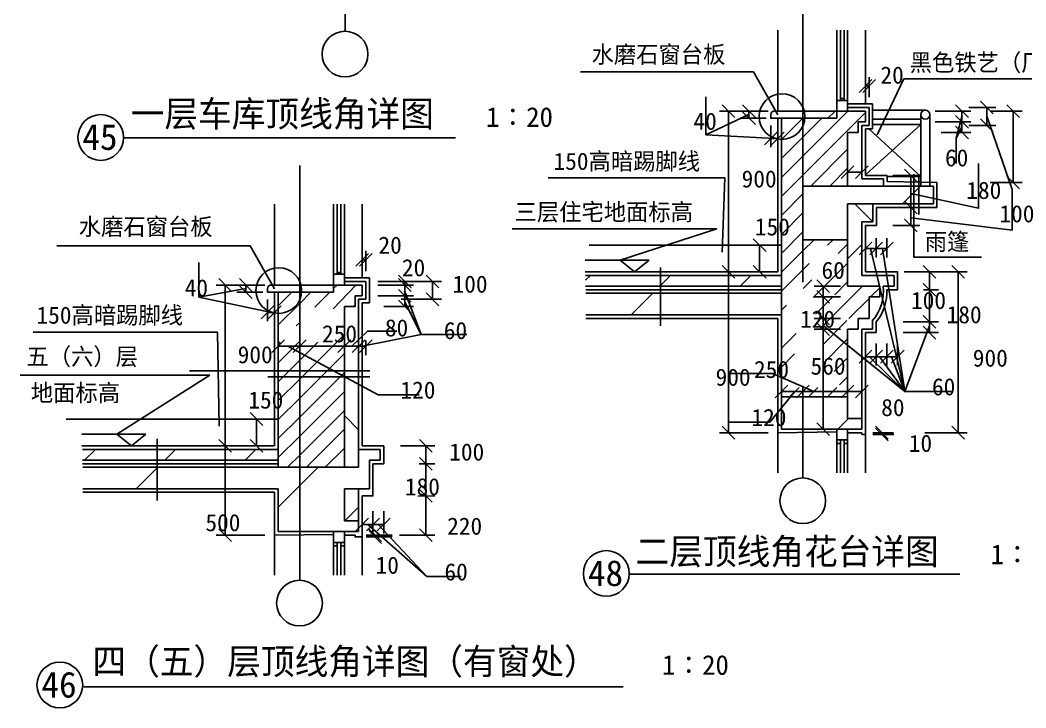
# Model space of a CAD drawing. Header units: metres. Extents: x 570 to 9778, y 8 to 11823.
# Drawn here: x 585 to 6212, y 8 to 3857 of the extents above; entities that cross this region are included whole.
import ezdxf

# ---------------------------------------------------------------- set-up
doc = ezdxf.new("R2010")
doc.units = ezdxf.units.M
for name, color, linetype in [('A-AXI', 3, 'Continuous'), ('BALCONY', 7, 'Continuous'), ('PUB_DIM', 3, 'Continuous'), ('PUB_TEXT', 7, 'Continuous'), ('S_DOTE', 7, 'Continuous'), ('WQ', 7, 'Continuous')]:
    doc.layers.add(name, color=color, linetype=linetype)
pattern_1 = [(45, (0, 0), (-449.01, 449.01), [])]
pattern_2 = [(45, (0, 0), (-224.506, 224.506), [])]

# ---------------------------------------------------------------- blocks, each defined once
blk = doc.blocks.new('_DIMX')
blk.add_lwpolyline([(-70, -70), (70, 70)])

msp = doc.modelspace()

# ---------------------------------------------------------------- hatches: boundary and pattern name
h = msp.add_hatch()
h.set_pattern_fill('AN33C', scale=100)
h.set_pattern_definition(pattern_2)
h.paths.add_polyline_path([(4964.95, 3348.38), (5154.89, 3348.38), (5154.89, 3308.38), (4964.95, 3308.38)])
h.paths.add_polyline_path([(4899.65, 3337.45, 0.03), (4898.9, 3348.38), (4964.95, 3348.38), (4964.95, 3308.38), (4894.18, 3308.38, 0.09)])
h.paths.add_polyline_path([(4784.89, 3328.38, -0.2), (4790.75, 3342.53, -0.2), (4804.9, 3348.38), (4804.89, 3348.38), (4898.9, 3348.38, -0.03), (4899.65, 3337.45, -0.09), (4894.18, 3308.38), (4784.89, 3308.38)])
h = msp.add_hatch()
h.set_pattern_fill('ANSI38', scale=300)
h.paths.add_polyline_path([(5294.89, 2728.38), (5355.89, 2728.38), (5355.89, 2828.39), (5214.89, 2828.39), (5214.89, 2368.38), (5394.89, 2368.38), (5394.89, 2308.38), (5334.89, 2308.38), (5334.89, 2188.38), (5274.89, 2188.38), (5274.89, 2128.38), (5214.89, 2128.38), (5214.89, 1628.38), (5294.89, 1628.38), (5294.89, 2128.38), (5354.89, 2128.38), (5354.89, 2175.63, 0.21), (5412.89, 2371.11), (5412.89, 2368.38), (5474.89, 2368.38), (5474.89, 2428.38), (5294.89, 2428.38)])
h.paths.add_polyline_path([(5294.89, 3268.38), (5334.89, 3268.38), (5334.89, 3368.38), (5214.89, 3368.38), (5214.89, 3348.38), (5314.89, 3348.38), (5314.89, 3288.38), (5274.89, 3288.38), (5274.89, 3228.38), (5214.89, 3228.38), (5214.89, 3006.23), (5294.89, 3006.23)])
h.paths.add_polyline_path([(5414.89, 2968.38), (5294.89, 2968.38), (5294.89, 3006.23), (5214.89, 3006.23), (5214.89, 2928.39), (5414.89, 2928.39)])
h = msp.add_hatch()
h.set_pattern_fill('ANSI31', scale=1000)
h.paths.add_polyline_path([(4964.95, 2928.39), (4964.96, 2628.39), (5214.89, 2628.39), (5214.89, 2828.39), (5694.9, 2828.39), (5694.9, 2928.39)])
h = msp.add_hatch()
h.set_pattern_fill('AN33C', scale=200)
h.set_pattern_definition(pattern_1)
h.paths.add_polyline_path([(4964.95, 2928.39), (4964.96, 2628.39), (5214.89, 2628.39), (5214.89, 2828.39), (5694.9, 2828.39), (5694.9, 2928.39)])
h = msp.add_hatch()
h.set_pattern_fill('AN33C', scale=100)
h.set_pattern_definition(pattern_2)
h.paths.add_polyline_path([(4485.05, 2428.38), (3749.21, 2428.38), (3749.21, 2368.38), (4485.05, 2368.38)])
h.paths.add_polyline_path([(4509.79, 2428.38), (4485.05, 2428.38), (4485.05, 2368.38), (4509.79, 2368.38)])
h.paths.add_polyline_path([(4843.31, 2428.38), (4509.79, 2428.38), (4509.79, 2368.38), (4843.31, 2368.38)])
h = msp.add_hatch()
h.set_pattern_fill('AN33C', scale=100)
h.set_pattern_definition(pattern_2)
h.paths.add_polyline_path([(2149.12, 2374.82), (2339.07, 2374.82), (2339.07, 2334.82), (2149.13, 2334.82)])
h.paths.add_polyline_path([(2083.82, 2363.89, 0.03), (2083.07, 2374.82), (2149.12, 2374.82), (2149.13, 2334.82), (2078.36, 2334.82, 0.09)])
h.paths.add_polyline_path([(1969.07, 2354.82, -0.2), (1974.93, 2368.96, -0.2), (1989.08, 2374.82), (1989.07, 2374.82), (2083.07, 2374.82, -0.03), (2083.82, 2363.89, -0.09), (2078.36, 2334.82), (1969.07, 2334.82)])
h = msp.add_hatch()
h.set_pattern_fill('AN33C', scale=200)
h.set_pattern_definition(pattern_1)
h.paths.add_polyline_path([(4844.89, 2328.38), (4167.64, 2328.38), (4167.64, 2208.38), (4844.89, 2208.38)])
h.paths.add_polyline_path([(4139.18, 2328.38), (3782.18, 2328.38), (3782.18, 2208.38), (4139.18, 2208.38)])
h.paths.add_polyline_path([(4167.64, 2328.38), (4139.18, 2328.38), (4139.18, 2208.38), (4167.64, 2208.38)])
h = msp.add_hatch()
h.set_pattern_fill('ANSI31', scale=1000)
h.paths.add_polyline_path([(4844.89, 2328.38), (4167.64, 2328.38), (4167.64, 2208.38), (4844.89, 2208.38)])
h.paths.add_polyline_path([(4139.18, 2328.38), (3782.18, 2328.38), (3782.18, 2208.38), (4139.18, 2208.38)])
h.paths.add_polyline_path([(4167.64, 2328.38), (4139.18, 2328.38), (4139.18, 2208.38), (4167.64, 2208.38)])
h = msp.add_hatch()
h.set_pattern_fill('ANSI38', scale=300)
h.paths.add_polyline_path([(2399.07, 1894.59), (2479.07, 1894.59), (2479.07, 2032.67), (2399.07, 2032.67), (2399.07, 1982.67)])
h.paths.add_polyline_path([(2479.07, 1861.25), (2399.07, 1861.25), (2399.07, 1354.82), (2479.07, 1354.82), (2479.07, 1454.82)])
h.paths.add_polyline_path([(2479.07, 1861.25), (2479.07, 1894.59), (2399.07, 1894.59), (2399.07, 1861.25)])
h.paths.add_polyline_path([(2399.07, 1054.82), (2479.07, 1054.82), (2479.07, 1234.82), (2399.07, 1234.82)])
h = msp.add_hatch()
h.set_pattern_fill('AN33C', scale=200)
h.set_pattern_definition(pattern_1)
h.paths.add_polyline_path([(4964.95, 1748.38), (4964.95, 1568.38), (5294.89, 1568.38), (5294.89, 1628.38), (5214.89, 1628.38), (5214.89, 1748.38)])
h.paths.add_polyline_path([(4964.95, 1748.38), (4844.89, 1748.38), (4844.89, 1568.38), (4964.95, 1568.38)])
h = msp.add_hatch()
h.set_pattern_fill('ANSI31', scale=1000)
h.paths.add_polyline_path([(4964.95, 1748.38), (4964.95, 1568.38), (5294.89, 1568.38), (5294.89, 1628.38), (5214.89, 1628.38), (5214.89, 1748.38)])
h.paths.add_polyline_path([(4964.95, 1748.38), (4844.89, 1748.38), (4844.89, 1568.38), (4964.95, 1568.38)])
h = msp.add_hatch()
h.set_pattern_fill('AN33C', scale=100)
h.set_pattern_definition(pattern_2)
h.paths.add_polyline_path([(1669.23, 1454.82), (933.38, 1454.82), (933.38, 1394.82), (1669.23, 1394.82)])
h.paths.add_polyline_path([(1693.96, 1454.82), (1669.23, 1454.82), (1669.23, 1394.82), (1693.96, 1394.82)])
h.paths.add_polyline_path([(2027.49, 1454.82), (1693.96, 1454.82), (1693.96, 1394.82), (2027.49, 1394.82)])
h = msp.add_hatch()
h.set_pattern_fill('ANSI31', scale=1000)
h.paths.add_polyline_path([(971.06, 1354.82), (971.06, 1234.82), (1323.35, 1234.82), (1323.35, 1354.82)])
h.paths.add_polyline_path([(1351.81, 1354.82), (1351.81, 1234.82), (2029.07, 1234.82), (2029.07, 994.82), (2149.13, 994.82), (2149.13, 1354.82)])
h.paths.add_polyline_path([(2149.13, 1354.82), (2149.13, 994.82), (2479.07, 994.82), (2479.07, 1054.82), (2399.07, 1054.82), (2399.07, 1214.82), (2399.07, 1234.82), (2539.07, 1234.82), (2539.07, 1394.82), (2599.07, 1394.82), (2599.07, 1454.82), (2479.07, 1454.82), (2479.07, 1354.82)])
h = msp.add_hatch()
h.set_pattern_fill('AN33C', scale=200)
h.set_pattern_definition(pattern_1)
h.paths.add_polyline_path([(1323.35, 1354.82), (971.06, 1354.82), (971.06, 1234.82), (1323.35, 1234.82)])
h.paths.add_polyline_path([(1323.35, 1234.82), (1351.81, 1234.82), (1351.81, 1354.82), (1323.35, 1354.82)])
h.paths.add_polyline_path([(1351.81, 1354.82), (1351.81, 1234.82), (2029.07, 1234.82), (2029.07, 994.82), (2149.13, 994.82), (2149.13, 1354.82)])
h.paths.add_polyline_path([(2149.13, 1354.82), (2149.13, 994.82), (2479.07, 994.82), (2479.07, 1054.82), (2399.07, 1054.82), (2399.07, 1214.82), (2399.07, 1234.82), (2539.07, 1234.82), (2539.07, 1394.82), (2599.07, 1394.82), (2599.07, 1454.82), (2479.07, 1454.82), (2479.07, 1354.82)])

# ---------------------------------------------------------------- linework, layer by layer
for p, q in [((5154.89, 3408.38), (5154.89, 3800.49)), ((5174.89, 3408.38), (5174.89, 3800.49)), ((5194.89, 3408.38), (5194.89, 3800.49)), ((5214.89, 3408.38), (5214.89, 3800.49)), ((5314.89, 3388.38), (5314.89, 3800.49)), ((4688.35, 3567.52), (3721, 3567.52)), ((4060.38, 3567.52), (4688.35, 3567.52)), ((4824.89, 3327.9), (4688.35, 3567.52)), ((4422.23, 3214.75), (4422.23, 3428.53)), ((5214.89, 3408.38), (5154.89, 3408.38)), ((5214.89, 3408.38), (5154.89, 3408.38)), ((5154.89, 3348.38), (5154.89, 3408.38)), ((5154.89, 3348.38), (5154.89, 3408.38)), ((5214.89, 3408.38), (5154.89, 3408.38)), ((5154.89, 3408.38), (5154.89, 3348.38)), ((5174.89, 3418.38), (5194.89, 3418.38)), ((5214.89, 3348.38), (5214.89, 3408.38)), ((5214.89, 3348.38), (5214.89, 3408.38)), ((5214.89, 3348.38), (5214.89, 3408.38)), ((5354.89, 3388.38), (5214.89, 3388.38)), ((5354.89, 3248.38), (5354.89, 3388.38)), ((4662.99, 3329.33), (4422.23, 3214.75)), ((4784.89, 3328.38), (4784.89, 3308.38)), ((5314.89, 3348.38), (4804.89, 3348.38)), ((4964.95, 3096.45), (5216.89, 3348.38)), ((4964.95, 2990.38), (5314.89, 3340.32)), ((5154.89, 3348.38), (5154.89, 3308.38)), ((5334.89, 3368.38), (5214.89, 3368.38)), ((5214.89, 3348.38), (5314.89, 3348.38)), ((5314.89, 3348.38), (5314.89, 3288.38)), ((5334.89, 3268.38), (5334.89, 3368.38)), ((5855.46, 3324.08), (5822.21, 3196.81)), ((4784.89, 3308.38), (4844.89, 3308.38)), ((4824.89, 2448.35), (4824.89, 3308.38)), ((4824.89, 2448.35), (4824.89, 3288.38)), ((4844.89, 2208.38), (4844.89, 3308.38)), ((5154.89, 3308.38), (4844.89, 3308.38)), ((4844.89, 3188.52), (4964.75, 3308.38)), ((4964.95, 3202.52), (5070.82, 3308.38)), ((5274.89, 3288.38), (5314.89, 3288.38)), ((5314.89, 3288.38), (5274.89, 3288.38)), ((5274.89, 3288.38), (5274.89, 3228.38)), ((5287.76, 3289.72), (5287.76, 3289.72)), ((5294.89, 2968.38), (5294.89, 3268.38)), ((5334.89, 3268.38), (5294.89, 3268.38)), ((5994.09, 3319.25), (6135.55, 2909.55)), ((4807.2, 3195.46), (4422.23, 3214.75)), ((5214.89, 2928.39), (5214.89, 3228.38)), ((5274.89, 3228.38), (5214.89, 3228.38)), ((5294.89, 3243.1), (5294.89, 3243.1)), ((5354.89, 3248.38), (5314.89, 3248.38)), ((5854.88, 3258.01), (5822.21, 3196.81)), ((4844.89, 3082.46), (4964.95, 3202.52)), ((5822.21, 3196.81), (5822.21, 3054.35)), ((4844.89, 2976.39), (4964.95, 3096.45)), ((5009.02, 2928.39), (5214.89, 3134.26)), ((5947.18, 2803.62), (5947.18, 3054.43)), ((4844.89, 2870.32), (4964.95, 2990.38)), ((5115.09, 2928.39), (5214.89, 3028.19)), ((5214.89, 3038.84), (5214.89, 2956.23)), ((5294.69, 3006.23), (5215.09, 3006.23)), ((5294.89, 3038.84), (5294.89, 2968.38)), ((5436.33, 2988.38), (5314.89, 2988.38)), ((5436.33, 2954.85), (5436.33, 2988.38)), ((5613.79, 2996.03), (5613.79, 2770.08)), ((4528.43, 2974.14), (3539.61, 2974.14)), ((4513.67, 2558.93), (4528.43, 2974.14)), ((4964.95, 2928.39), (4964.95, 2928.39)), ((4964.95, 2928.39), (4964.95, 2628.39)), ((4964.95, 2928.39), (5694.9, 2928.39)), ((5414.89, 2968.38), (5294.89, 2968.38)), ((5414.89, 2928.39), (5414.89, 2968.38)), ((5436.33, 2954.85), (5714.9, 2948.39)), ((5694.9, 2928.39), (5694.9, 2828.39)), ((5714.9, 2948.39), (5714.9, 2808.39)), ((4844.89, 2764.26), (4964.95, 2884.32)), ((5569.09, 2887.41), (5947.18, 2804.49)), ((6135.55, 2682.45), (6135.55, 2909.55)), ((2339.07, 2434.82), (2339.07, 2826.92)), ((2359.07, 2434.82), (2359.07, 2826.92)), ((2379.07, 2434.82), (2379.07, 2826.92)), ((2399.07, 2434.82), (2399.07, 2826.92)), ((2499.07, 2414.82), (2499.07, 2826.92)), ((5694.9, 2828.39), (5214.89, 2828.39)), ((5214.89, 2368.38), (5214.89, 2828.39)), ((5269.19, 2829.72), (5269.19, 2829.72)), ((5355.89, 2828.38), (5355.89, 2728.38)), ((4844.89, 2658.19), (4964.95, 2778.25)), ((5276.33, 2803.1), (5276.33, 2803.1)), ((5714.9, 2808.39), (5375.89, 2808.39)), ((5436.33, 2808.38), (5395.89, 2808.38)), ((5355.89, 2728.38), (5294.89, 2728.38)), ((5294.89, 2427.9), (5294.89, 2728.38)), ((5569.09, 2749.95), (6135.55, 2682.45)), ((4483.41, 2688.95), (3337.85, 2688.95)), ((3941.69, 2514.4), (4483.41, 2688.95)), ((4844.89, 2552.13), (4964.95, 2672.19)), ((1872.53, 2593.96), (789.35, 2593.96)), ((1244.56, 2593.96), (1872.53, 2593.96)), ((2009.07, 2354.34), (1872.53, 2593.96)), ((5214.9, 2628.39), (4964.95, 2628.39)), ((4964.95, 2566.12), (5027.22, 2628.39)), ((5102.35, 2597.45), (5133.29, 2628.39)), ((5162.36, 2551.4), (5214.89, 2603.93)), ((4844.89, 2446.06), (4964.95, 2566.12)), ((5343.22, 2579.01), (5535.58, 1778.42)), ((5409.79, 2579.01), (5535.58, 1778.42)), ((1585.43, 2307.38), (1585.43, 2501.42)), ((4964.95, 2460.05), (5000.04, 2495.14)), ((5022.11, 2305.08), (5214.89, 2497.86)), ((2339.07, 2374.82), (2339.07, 2434.82)), ((2339.07, 2374.82), (2339.07, 2434.82)), ((2399.07, 2434.82), (2339.07, 2434.82)), ((2399.07, 2434.82), (2339.07, 2434.82)), ((2399.07, 2434.82), (2339.07, 2434.82)), ((2339.07, 2434.82), (2339.07, 2374.82)), ((2359.07, 2444.82), (2379.07, 2444.82)), ((2399.07, 2374.82), (2399.07, 2434.82)), ((2399.07, 2374.82), (2399.07, 2434.82)), ((2399.07, 2374.82), (2399.07, 2434.82)), ((3749.21, 2428.38), (4844.89, 2428.38)), ((4167.64, 2145.54), (4167.64, 2471.98)), ((4844.89, 2339.99), (4964.95, 2460.05)), ((5294.89, 2428.38), (5474.89, 2428.38)), ((5474.89, 2428.38), (5474.89, 2368.38)), ((2499.07, 2374.82), (1989.07, 2374.82)), ((2336.15, 2241.68), (2464.05, 2374.82)), ((2339.07, 2374.82), (2339.07, 2334.82)), ((2339.07, 2355.91), (2357.99, 2374.82)), ((2539.07, 2414.82), (2399.07, 2414.82)), ((2519.07, 2394.82), (2399.07, 2394.82)), ((2399.07, 2374.82), (2499.07, 2374.82)), ((2499.07, 2374.82), (2499.07, 2314.82)), ((2519.07, 2294.82), (2519.07, 2394.82)), ((2539.07, 2274.82), (2539.07, 2414.82)), ((3749.21, 2368.38), (4844.89, 2368.38)), ((4966.33, 2355.36), (5014.75, 2403.78)), ((5131.94, 2202.77), (5297.55, 2368.38)), ((5143.62, 2320.52), (5214.89, 2391.8)), ((5394.89, 2368.38), (5214.89, 2368.38)), ((5394.89, 2308.38), (5394.89, 2368.38)), ((5474.89, 2368.38), (5413.24, 2368.38)), ((1847.16, 2355.32), (1585.43, 2307.38)), ((1990.78, 2221.9), (1585.43, 2307.38)), ((1969.07, 2354.82), (1969.07, 2334.82)), ((1969.07, 2334.82), (2029.07, 2334.82)), ((2009.07, 1474.79), (2009.07, 2334.82)), ((2009.07, 1474.79), (2009.07, 2314.82)), ((2029.07, 1354.82), (2029.07, 2334.82)), ((2339.07, 2334.82), (2029.07, 2334.82)), ((2034.98, 2263.94), (2105.85, 2334.82)), ((2149.13, 2272.03), (2211.92, 2334.82)), ((2233.56, 2250.39), (2317.99, 2334.82)), ((2499.07, 2314.82), (2459.07, 2314.82)), ((2459.07, 2314.82), (2459.07, 2254.82)), ((2459.07, 2314.82), (2499.07, 2314.82)), ((2471.94, 2316.16), (2471.94, 2316.16)), ((2735.02, 2342.35), (2827.95, 2098.76)), ((4844.89, 2328.38), (3750.79, 2328.38)), ((5035.34, 2212.24), (5131.94, 2308.84)), ((5334.89, 2308.38), (5394.89, 2308.38)), ((5394.89, 2308.38), (5334.89, 2308.38)), ((5334.89, 2308.38), (5334.89, 2188.38)), ((5343.61, 2308.38), (5394.89, 2359.66)), ((2029.07, 2151.97), (2149.13, 2272.03)), ((2029.07, 2258.04), (2034.98, 2263.94)), ((2459.07, 2254.82), (2399.07, 2254.82)), ((2399.07, 1354.82), (2399.07, 2254.82)), ((2450.12, 2254.82), (2459.07, 2263.77)), ((2519.07, 2294.82), (2479.07, 2294.82)), ((2479.07, 1454.34), (2479.07, 2294.82)), ((2479.07, 2269.54), (2479.07, 2269.54)), ((2539.07, 2274.82), (2499.07, 2274.82)), ((2736.76, 2279.49), (2827.95, 2098.76)), ((4844.89, 2233.93), (4872.73, 2261.77)), ((5221.94, 2186.71), (5334.89, 2299.66)), ((4844.89, 2208.38), (3750.88, 2208.38)), ((4844.89, 2208.38), (4844.89, 1568.38)), ((5062.73, 2133.56), (5131.94, 2202.77)), ((2129.06, 2145.9), (2149.13, 2165.97)), ((4824.89, 2188.38), (3750.79, 2188.38)), ((4824.89, 1324.7), (4824.89, 2188.38)), ((5077.73, 2042.5), (5211.47, 2176.24)), ((5077.73, 2148.56), (5535.58, 1778.42)), ((5334.89, 2188.38), (5274.89, 2188.38)), ((5274.89, 2188.38), (5274.89, 2128.38)), ((5329.68, 2188.38), (5334.89, 2193.6)), ((5354.89, 2175.63), (5354.89, 2128.38)), ((5671.78, 2142.62), (5535.58, 1778.42)), ((1688.8, 2110.3), (657.66, 2110.3)), ((1697.85, 1585.37), (1688.8, 2110.3)), ((2195.95, 1894.59), (2399.07, 2097.71)), ((2440.1, 2032.67), (2528.42, 2116.5)), ((2499.07, 2032.67), (2827.95, 2098.76)), ((2528.42, 2116.5), (2692.67, 2116.5)), ((2827.95, 2098.76), (3084.8, 2098.76)), ((4844.89, 2127.86), (4844.89, 2127.86)), ((4844.89, 2021.8), (4926.7, 2103.61)), ((5214.89, 2128.38), (5214.89, 1628.38)), ((5274.89, 2128.38), (5214.89, 2128.38)), ((5269.68, 2128.38), (5274.89, 2133.6)), ((5354.89, 2128.38), (5294.89, 2128.38)), ((5294.89, 2128.38), (5294.89, 1568.38)), ((2029.07, 2045.91), (2039.06, 2055.9)), ((2029.07, 1939.84), (2145.13, 2055.9)), ((2082.53, 2032.67), (2587.66, 1760.41)), ((2149.13, 1953.83), (2251.19, 2055.9)), ((2399.07, 2065.28), (2399.07, 1982.67)), ((2478.87, 2032.67), (2399.27, 2032.67)), ((2479.07, 2065.28), (2479.07, 1982.67)), ((5077.73, 1936.43), (5214.89, 2073.6)), ((2302.02, 1894.59), (2399.07, 1991.64)), ((4844.89, 1915.73), (4918.63, 1989.46)), ((5338.64, 1971.56), (5535.58, 1778.42)), ((5395.7, 1971.56), (5535.58, 1778.42)), ((5460.12, 1973.4), (5535.58, 1778.42)), ((2089.89, 1894.59), (2149.13, 1953.83)), ((5139.06, 1891.7), (5214.89, 1967.53)), ((1646.14, 1869.85), (584.77, 1869.85)), ((1125.87, 1540.83), (1646.14, 1869.85)), ((2542, 1894.59), (1531.99, 1894.59)), ((1971.1, 1861.25), (2542.06, 1861.25)), ((2029.07, 1833.77), (2056.54, 1861.25)), ((2056.54, 1861.25), (2089.89, 1894.59)), ((2149.13, 1847.77), (2162.61, 1861.25)), ((2149.13, 1741.7), (2268.68, 1861.25)), ((2149.13, 1635.64), (2374.74, 1861.25)), ((2162.61, 1861.25), (2195.95, 1894.59)), ((2268.68, 1861.25), (2302.02, 1894.59)), ((2374.74, 1861.25), (2399.07, 1885.58)), ((4794.63, 1880.13), (4548.02, 1880.13)), ((5025.83, 1778.47), (4794.63, 1880.13)), ((5170.08, 1816.65), (5214.89, 1861.47)), ((2029.07, 1727.71), (2149.13, 1847.77)), ((4889.68, 1748.38), (4942.99, 1801.7)), ((4995.75, 1748.38), (5049.06, 1801.7)), ((5101.81, 1748.38), (5155.13, 1801.7)), ((2149.13, 1529.57), (2399.07, 1779.51)), ((2587.66, 1760.41), (2817.38, 1760.41)), ((4919.77, 1778.47), (4780.15, 1607.32)), ((4844.89, 1748.38), (5214.89, 1748.38)), ((5207.88, 1748.38), (5214.89, 1755.4)), ((5535.58, 1778.42), (5795.1, 1778.42)), ((2029.07, 1621.64), (2149.13, 1741.7)), ((2029.07, 1515.58), (2149.13, 1635.64)), ((2149.13, 1423.5), (2399.07, 1673.44)), ((4780.15, 1607.32), (4548.02, 1607.32)), ((5294.89, 1628.38), (5214.89, 1628.38)), ((2029.07, 1409.51), (2149.13, 1529.57)), ((2186.51, 1354.82), (2399.07, 1567.38)), ((5154.89, 1552.38), (4824.89, 1548.38)), ((4844.89, 1568.38), (5294.89, 1568.38)), ((5154.89, 1324.7), (5154.89, 1568.38)), ((5154.89, 1568.38), (5154.89, 1508.38)), ((5154.89, 1508.38), (5154.89, 1568.38)), ((5214.89, 1324.7), (5214.89, 1568.38)), ((5214.89, 1568.38), (5214.89, 1508.38)), ((5214.89, 1568.38), (5214.89, 1508.38)), ((5314.89, 1324.7), (5314.89, 1568.38)), ((1351.81, 1168.93), (1351.81, 1513.3)), ((5214.89, 1508.38), (5154.89, 1508.38)), ((5214.89, 1508.38), (5154.89, 1508.38)), ((5174.89, 1488.38), (5154.89, 1488.38)), ((5174.89, 1324.7), (5174.89, 1508.38)), ((5194.89, 1324.7), (5194.89, 1508.38)), ((5214.89, 1488.38), (5194.89, 1488.38)), ((933.38, 1454.82), (2029.07, 1454.82)), ((2080.45, 1354.82), (2149.13, 1423.5)), ((2292.58, 1354.82), (2399.07, 1461.31)), ((2479.07, 1354.82), (2479.07, 1454.82)), ((2479.07, 1454.82), (2599.07, 1454.82)), ((2599.07, 1454.82), (2599.07, 1394.82)), ((933.38, 1394.82), (2029.07, 1394.82)), ((2479.07, 1354.82), (934.97, 1354.82)), ((2398.65, 1354.82), (2399.07, 1355.25)), ((2599.07, 1394.82), (2539.07, 1394.82)), ((2539.07, 1394.82), (2539.07, 1394.82)), ((2539.07, 1394.82), (2539.07, 1234.82)), ((2029.07, 1234.82), (935.06, 1234.82)), ((2009.07, 751.14), (2009.07, 1214.82)), ((2029.07, 1234.82), (2029.07, 994.82)), ((2399.07, 1234.82), (2399.07, 1054.82)), ((2539.07, 1234.82), (2399.07, 1234.82)), ((2479.07, 1234.82), (2479.07, 994.82)), ((2479.07, 1054.82), (2399.07, 1054.82)), ((2530.03, 1035.01), (2860.62, 743.52)), ((2589.09, 1035.01), (2860.62, 743.52)), ((2339.07, 978.82), (2009.07, 974.82)), ((2029.07, 994.82), (2479.07, 994.82)), ((2339.07, 994.82), (2339.07, 934.82)), ((2339.07, 751.14), (2339.07, 994.82)), ((2339.07, 934.82), (2339.07, 994.82)), ((2399.07, 994.82), (2399.07, 934.82)), ((2399.07, 751.14), (2399.07, 994.82)), ((2399.07, 994.82), (2399.07, 934.82)), ((2499.07, 751.14), (2499.07, 994.82)), ((2399.07, 934.82), (2339.07, 934.82)), ((2399.07, 934.82), (2339.07, 934.82)), ((2359.07, 914.82), (2339.07, 914.82)), ((2359.07, 751.14), (2359.07, 934.82)), ((2379.07, 751.14), (2379.07, 934.82)), ((2399.07, 914.82), (2379.07, 914.82)), ((2860.62, 743.52), (3051.86, 743.52))]:
    msp.add_line(p, q)
for points in [[(4824.89, 3800.49), (4824.89, 3348.38)], [(5380.08, 3216.24), (5530.23, 3528.56), (6954.04, 3528.56)], [(5651.18, 3353.33), (5354.89, 3353.33)], [(5624.89, 2928.39), (5624.89, 3328.39)], [(5674.89, 2928.39), (5674.89, 3328.39)], [(5624.89, 3303.33), (5354.89, 3303.33)], [(5314.89, 3248.38), (5314.89, 2988.38)], [(1164.54, 3199.22), (3021.16, 3199.22)], [(5585.91, 2996.03), (5585.91, 2530.71), (5964.22, 2530.71)], [(4964.95, 2928.39), (4964.96, 2628.39)], [(2009.07, 2826.92), (2009.07, 2374.82)], [(5375.89, 2808.39), (5375.89, 2708.38), (5314.89, 2708.38)], [(5314.89, 2708.38), (5314.89, 2448.38)], [(3769.21, 2598.38), (4846.48, 2598.38)], [(3746.11, 2448.35), (4824.89, 2448.35)], [(5412.89, 2368.79), (5412.89, 2368.09)], [(3750.34, 2348.38), (4844.89, 2348.38)], [(2499.07, 2274.82), (2499.07, 1474.82)], [(5214.89, 2128.38), (5214.89, 1628.38)], [(5374.89, 2108.38), (5314.89, 2108.38)], [(5314.89, 2108.38), (5314.89, 1548.38)], [(841.8, 1624.82), (2030.65, 1624.82)], [(5214.89, 1568.38), (5214.89, 1548.38)], [(5294.89, 1548.38), (5214.89, 1548.38)], [(5294.89, 1548.38), (5214.89, 1548.38)], [(5314.89, 1548.38), (5314.89, 1538.38), (5294.89, 1538.38), (5294.89, 1548.38)], [(930.29, 1474.79), (2009.07, 1474.79)], [(2559.07, 1374.82), (2619.07, 1374.82), (2619.07, 1474.82), (2499.07, 1474.82)], [(934.52, 1374.82), (2029.07, 1374.82)], [(2559.07, 1374.82), (2559.07, 1194.82), (2499.07, 1194.82)], [(2537.07, 1395.23), (2537.07, 1394.53)], [(2009.07, 1214.82), (935.06, 1214.82)], [(2399.07, 1234.82), (2399.07, 1054.82)], [(2499.07, 1194.82), (2499.07, 974.82)], [(2399.07, 994.82), (2399.07, 974.82)], [(2459.07, 974.82), (2399.07, 974.82)], [(2459.07, 974.82), (2399.07, 974.82)], [(2499.07, 974.82), (2499.07, 964.82), (2459.07, 964.82), (2459.07, 974.82)], [(3989.75, 756.3), (5843.45, 756.3)], [(940.51, 127.09), (3959.02, 127.09)], [(1568.23, 127.09), (2510.48, 127.09)]]:
    msp.add_lwpolyline(points)
msp.add_lwpolyline([(5374.89, 2108.38), (5374.89, 2168.38, 0.18), (5434.89, 2348.38), (5494.89, 2348.38), (5494.89, 2448.38), (5314.89, 2448.38)], format="xyb")
for centre, radius in [((2402.87, 3667.1), 128), ((4847.74, 3317.45), 128), ((1036, 3200.53), 128), ((5649.53, 3328.39), 25), ((2031.91, 2343.89), 128), ((4964.01, 1167.39), 128), ((3864.71, 760.67), 128), ((2148.19, 594.63), 128), ((807.04, 136.34), 128)]:
    msp.add_circle(centre, radius)
for centre, radius, start, end in [((4804.89, 3328.38), 20, 90, 180), ((1989.07, 2354.82), 20, 90, 180), ((5165.78, 2338.09), 249.32, 319.34, 6.98)]:
    msp.add_arc(centre, radius, start, end)
at = {"layer": 'A-AXI'}
for p, q in [((5314.46, 3428.38), (5314.46, 3538.84)), ((5334.89, 3425.63), (5334.89, 3538.84)), ((5314.26, 3488.84), (5314.06, 3488.84)), ((5314.46, 3488.84), (5334.89, 3488.84)), ((5335.09, 3488.84), (5335.29, 3488.84)), ((5893.79, 3368.38), (6044.09, 3368.38)), ((5994.09, 3268.58), (5994.09, 3368.18)), ((5893.79, 3268.38), (6044.09, 3268.38)), ((5468.78, 2988.38), (5619.09, 2988.38)), ((5569.09, 2988.58), (5569.09, 2988.78)), ((5569.09, 2808.38), (5569.09, 2988.38)), ((5464.92, 2808.38), (5619.09, 2808.38)), ((5468.78, 2808.38), (5619.09, 2808.38)), ((5569.09, 2808.58), (5569.09, 2808.78)), ((5569.09, 2708.57), (5569.09, 2808.38)), ((5569.09, 2808.18), (5569.09, 2807.98)), ((5468.78, 2708.57), (5619.09, 2708.57)), ((5569.09, 2708.37), (5569.09, 2708.17)), ((5314.89, 2636.96), (5314.89, 2529.01)), ((5374.89, 2636.96), (5374.89, 2529.01)), ((5374.89, 2636.96), (5374.89, 2529.01)), ((5434.89, 2636.96), (5434.89, 2529.01)), ((2498.64, 2454.82), (2498.64, 2565.27)), ((2519.07, 2452.07), (2519.07, 2565.27)), ((5314.69, 2579.01), (5314.49, 2579.01)), ((5374.89, 2579.01), (5314.89, 2579.01)), ((5374.69, 2579.01), (5374.49, 2579.01)), ((5434.89, 2579.01), (5374.89, 2579.01)), ((5375.09, 2579.01), (5375.29, 2579.01)), ((5435.09, 2579.01), (5435.29, 2579.01)), ((2498.44, 2515.27), (2498.24, 2515.27)), ((2498.64, 2515.27), (2519.07, 2515.27)), ((2519.27, 2515.27), (2519.47, 2515.27)), ((2716.81, 2394.82), (2942.79, 2394.82)), ((2892.79, 2295.02), (2892.79, 2394.62)), ((2716.81, 2294.82), (2942.79, 2294.82)), ((2029.07, 2065.28), (2029.07, 1982.67)), ((2148.93, 2032.67), (2029.27, 2032.67)), ((2149.13, 2065.28), (2149.13, 1982.67)), ((2149.13, 2065.28), (2149.13, 1982.67)), ((2398.87, 2032.67), (2149.33, 2032.67)), ((2399.07, 2065.28), (2399.07, 1982.67)), ((2478.87, 2032.67), (2478.67, 2032.67)), ((2479.07, 2065.28), (2479.07, 1982.67)), ((2519.07, 2032.67), (2479.07, 2032.67)), ((2519.07, 2065.28), (2519.07, 1982.67)), ((2519.27, 2032.67), (2519.47, 2032.67)), ((4844.89, 1811.09), (4844.89, 1728.47)), ((4964.95, 1811.09), (4964.95, 1728.47)), ((4964.95, 1811.09), (4964.95, 1728.47)), ((5214.89, 1811.08), (5214.89, 1728.47)), ((4964.75, 1778.47), (4845.09, 1778.47)), ((5214.69, 1778.47), (4965.15, 1778.47))]:
    msp.add_line(p, q, dxfattribs=at)
at = {"layer": 'BALCONY'}
for points in [[(5333.66, 3248.39), (5624.89, 2982.93), (5624.89, 3272.93), (5314.89, 2991.99)], [(5624.89, 3272.93), (5354.89, 3272.93)], [(5436.33, 2982.93), (5624.89, 2982.93)]]:
    msp.add_lwpolyline(points, dxfattribs=at)
at = {"layer": 'PUB_DIM'}
for p, q in [((4770.56, 3348.38), (4498.02, 3348.38)), ((4548.02, 3348.18), (4548.02, 2448.55)), ((4759.38, 3348.39), (4612.99, 3348.39)), ((4662.99, 3348.59), (4662.99, 3348.79)), ((4662.99, 3348.39), (4662.99, 3308.39)), ((5704.18, 3348.38), (5904.88, 3348.38)), ((5854.88, 3348.58), (5854.88, 3348.78)), ((5854.88, 3348.38), (5854.88, 3288.38)), ((6013.06, 3348.39), (6191.1, 3348.39)), ((6141.1, 2948.59), (6141.1, 3348.19)), ((4759.38, 3308.39), (4612.99, 3308.39)), ((4662.99, 3308.19), (4662.99, 3307.99)), ((4784.89, 3267.9), (4784.89, 3145.46)), ((4824.89, 3267.9), (4824.89, 3145.46)), ((5704.18, 3288.38), (5904.88, 3288.38)), ((5738.7, 3288.38), (5904.88, 3288.38)), ((5854.88, 3288.58), (5854.88, 3288.78)), ((5854.88, 3288.38), (5854.88, 3228.38)), ((5854.88, 3288.18), (5854.88, 3287.98)), ((5738.7, 3228.38), (5904.88, 3228.38)), ((5854.88, 3228.18), (5854.88, 3227.98)), ((4784.69, 3195.46), (4784.49, 3195.46)), ((4784.89, 3195.46), (4824.89, 3195.46)), ((4825.09, 3195.46), (4825.29, 3195.46)), ((6013.06, 2948.39), (6191.1, 2948.39)), ((4681.4, 2598.38), (4772.84, 2598.38)), ((4722.84, 2448.58), (4722.84, 2598.18)), ((3988.4, 2514.4), (3746.11, 2514.4)), ((4104.86, 2514.4), (3941.69, 2514.4)), ((3941.69, 2514.4), (4023.27, 2448.35)), ((4023.27, 2448.35), (4104.86, 2514.4)), ((4770.56, 2448.35), (4498.02, 2448.35)), ((4770.56, 2448.35), (4498.02, 2448.35)), ((4548.02, 2448.15), (4548.02, 1863.35)), ((4681.4, 2448.38), (4772.84, 2448.38)), ((5531.43, 2448.38), (5723.75, 2448.38)), ((5647.87, 2448.39), (5883.64, 2448.39)), ((5673.75, 2448.18), (5673.75, 2348.58)), ((5833.64, 2448.19), (5833.64, 1548.58)), ((1954.74, 2374.82), (1682.2, 2374.82)), ((1732.2, 2374.62), (1732.2, 1474.99)), ((1943.55, 2374.82), (1797.16, 2374.82)), ((1847.16, 2375.02), (1847.16, 2375.22)), ((1847.16, 2374.82), (1847.16, 2334.82)), ((2586.06, 2394.82), (2786.76, 2394.82)), ((2586.06, 2374.82), (2786.76, 2374.82)), ((2586.06, 2374.82), (2786.76, 2374.82)), ((2736.76, 2395.02), (2736.76, 2395.22)), ((2736.76, 2394.82), (2736.76, 2374.82)), ((2736.76, 2375.02), (2736.76, 2375.22)), ((2736.76, 2374.82), (2736.76, 2314.82)), ((2736.76, 2374.62), (2736.76, 2374.42)), ((5175.25, 2368.38), (5027.73, 2368.38)), ((5077.73, 2368.58), (5077.73, 2368.78)), ((5077.73, 2368.38), (5077.73, 2308.38)), ((1943.55, 2334.82), (1797.16, 2334.82)), ((1847.16, 2334.62), (1847.16, 2334.42)), ((2586.06, 2314.82), (2786.76, 2314.82)), ((2620.58, 2314.82), (2786.76, 2314.82)), ((2736.76, 2315.02), (2736.76, 2315.22)), ((2736.76, 2314.82), (2736.76, 2254.82)), ((2736.76, 2314.62), (2736.76, 2314.42)), ((5175.25, 2308.38), (5027.73, 2308.38)), ((5175.25, 2308.38), (5027.73, 2308.38)), ((5077.73, 2308.18), (5077.73, 2307.98)), ((5077.73, 2308.18), (5077.73, 2188.58)), ((5639.04, 2348.38), (5723.75, 2348.38)), ((5673.75, 2348.78), (5723.75, 2348.38)), ((5673.75, 2348.58), (5673.75, 2348.78)), ((5673.75, 2348.38), (5673.75, 2168.38)), ((1969.07, 2294.34), (1969.07, 2171.9)), ((2009.07, 2294.34), (2009.07, 2171.9)), ((2620.58, 2254.82), (2786.76, 2254.82)), ((2736.76, 2254.62), (2736.76, 2254.42)), ((1968.87, 2221.9), (1968.67, 2221.9)), ((1969.07, 2221.9), (2009.07, 2221.9)), ((2009.27, 2221.9), (2009.47, 2221.9)), ((5175.25, 2188.38), (5027.73, 2188.38)), ((5175.25, 2188.38), (5027.73, 2188.38)), ((5077.73, 2188.58), (5077.73, 2188.78)), ((5077.73, 2188.38), (5077.73, 2128.38)), ((5525.56, 2168.38), (5723.75, 2168.38)), ((5525.56, 2168.38), (5723.75, 2168.38)), ((5673.75, 2168.58), (5673.75, 2168.78)), ((5673.75, 2168.38), (5673.75, 2108.38)), ((5673.75, 2168.18), (5673.75, 2167.98)), ((5175.25, 2128.38), (5027.73, 2128.38)), ((5175.25, 2128.38), (5027.73, 2128.38)), ((5077.73, 2128.18), (5077.73, 2127.98)), ((5077.73, 2128.18), (5077.73, 2100.1)), ((5077.73, 1568.58), (5077.73, 2100.1)), ((5525.56, 2108.38), (5723.75, 2108.38)), ((5673.75, 2108.18), (5673.75, 2107.98)), ((5314.9, 2048.38), (5314.9, 1923.65)), ((5374.9, 2048.38), (5374.9, 1923.65)), ((5374.9, 2048.38), (5374.9, 1923.65)), ((5434.9, 2048.38), (5434.9, 1923.65)), ((5434.9, 2048.38), (5434.9, 1923.65)), ((5494.9, 2048.38), (5494.9, 1923.65)), ((5314.7, 1973.65), (5314.5, 1973.65)), ((5374.9, 1973.65), (5314.9, 1973.65)), ((5374.7, 1973.65), (5374.5, 1973.65)), ((5434.9, 1973.65), (5374.9, 1973.65)), ((5375.1, 1973.65), (5375.3, 1973.65)), ((5434.7, 1973.65), (5434.5, 1973.65)), ((5494.9, 1973.65), (5434.9, 1973.65)), ((5435.1, 1973.65), (5435.3, 1973.65)), ((5495.1, 1973.65), (5495.3, 1973.65)), ((5214.89, 1955.32), (5214.89, 1728.47)), ((5294.89, 1955.32), (5294.89, 1728.47)), ((4548.02, 1548.58), (4548.02, 1863.35)), ((5294.69, 1778.47), (5215.09, 1778.47)), ((1865.58, 1624.82), (1957.02, 1624.82)), ((1907.02, 1475.02), (1907.02, 1624.62)), ((1172.58, 1540.83), (930.29, 1540.83)), ((1125.87, 1540.83), (1207.45, 1474.79)), ((1289.03, 1540.83), (1125.87, 1540.83)), ((1207.45, 1474.79), (1289.03, 1540.83)), ((4770.56, 1548.38), (4498.02, 1548.38)), ((5175.25, 1568.38), (5027.73, 1568.38)), ((5471.55, 1548.38), (5356.82, 1548.38)), ((5474.37, 1538.38), (5356.82, 1538.38)), ((5406.82, 1548.58), (5406.82, 1548.78)), ((5406.82, 1538.38), (5406.82, 1548.38)), ((5406.82, 1538.18), (5406.82, 1537.98)), ((5647.87, 1548.38), (5883.64, 1548.38)), ((1954.74, 1474.79), (1682.2, 1474.79)), ((1954.74, 1474.79), (1682.2, 1474.79)), ((1732.2, 1474.59), (1732.2, 1289.62)), ((1865.58, 1474.82), (1957.02, 1474.82)), ((2713.15, 1474.82), (2905.46, 1474.82)), ((2855.46, 1474.62), (2855.46, 1375.02)), ((2817.12, 1374.82), (2905.46, 1374.82)), ((2855.46, 1375.02), (2855.46, 1375.22)), ((2855.46, 1374.82), (2905.46, 1374.82)), ((2855.46, 1374.82), (2855.46, 1194.82)), ((1732.2, 975.02), (1732.2, 1289.62)), ((2809.34, 1194.05), (2905.46, 1194.82)), ((2855.46, 1194.62), (2855.46, 975.02)), ((2855.46, 1194.62), (2855.46, 1194.42)), ((2499.07, 1109.75), (2499.07, 985.01)), ((2559.07, 1109.75), (2559.07, 985.01)), ((2559.07, 1109.75), (2559.07, 985.01)), ((2619.07, 1109.75), (2619.07, 985.01)), ((2498.87, 1035.01), (2498.67, 1035.01)), ((2559.07, 1035.01), (2499.07, 1035.01)), ((2558.87, 1035.01), (2558.67, 1035.01)), ((2619.07, 1035.01), (2559.07, 1035.01)), ((2559.27, 1035.01), (2559.47, 1035.01)), ((2619.27, 1035.01), (2619.47, 1035.01)), ((1954.74, 974.82), (1682.2, 974.82)), ((2665.82, 974.82), (2520.99, 974.82)), ((2665.82, 964.82), (2520.99, 964.82)), ((2570.99, 975.02), (2570.99, 975.22)), ((2570.99, 964.82), (2570.99, 974.82)), ((2570.99, 964.62), (2570.99, 964.42)), ((2707.27, 974.82), (2905.46, 974.82))]:
    msp.add_line(p, q, dxfattribs=at)
at = {"layer": 'S_DOTE'}
for p, q in [((2403.81, 4365.39), (2403.81, 3795.1)), ((4964.95, 4016.95), (4964.95, 2390.93)), ((2149.13, 3043.38), (2149.13, 722.63)), ((4964.95, 1778.47), (4964.95, 1295.39))]:
    msp.add_line(p, q, dxfattribs=at)
at = {"layer": 'WQ'}
for p, q in [((4784.89, 3308.38), (4784.89, 3328.38)), ((1969.07, 2334.82), (1969.07, 2354.82)), ((4844.89, 1568.38), (4844.89, 2208.38)), ((5214.89, 1628.38), (5214.89, 2128.38)), ((5214.89, 1568.38), (4844.89, 1568.38)), ((5214.89, 1548.38), (5214.89, 1568.38)), ((2399.07, 1054.82), (2399.07, 1214.82)), ((2029.07, 994.82), (2029.07, 1154.82)), ((2399.07, 994.82), (2029.07, 994.82)), ((2399.07, 974.82), (2399.07, 994.82))]:
    msp.add_line(p, q, dxfattribs=at)
for points in [[(5314.89, 3348.38), (4804.89, 3348.38, 0.2), (4790.75, 3342.53, 0.2), (4784.89, 3328.38), (4784.89, 3308.38), (5154.89, 3308.38)], [(2499.07, 2374.82), (1989.07, 2374.82, 0.2), (1974.93, 2368.96, 0.2), (1969.07, 2354.82), (1969.07, 2334.82), (2339.07, 2334.82)]]:
    msp.add_lwpolyline(points, format="xyb", dxfattribs=at)
for centre in [(4804.89, 3328.38), (1989.07, 2354.82)]:
    msp.add_arc(centre, 20, 90, 180, dxfattribs=at)

# ---------------------------------------------------------------- block references
at = {"xscale": 0.51, "yscale": 0.51, "zscale": 0.51, "rotation": 180}
for p in [(5214.89, 3006.23), (2399.07, 2032.67)]:
    msp.add_blockref('_DIMX', p, dxfattribs=at)
at = {"xscale": 0.51, "yscale": 0.51, "zscale": 0.51}
for p in [(5294.89, 3006.23), (2479.07, 2032.67)]:
    msp.add_blockref('_DIMX', p, dxfattribs=at)
at = {"layer": 'A-AXI', "xscale": 0.51, "yscale": 0.51, "zscale": 0.51}
for p in [(5314.46, 3488.84), (5314.89, 2579.01), (5374.89, 2579.01), (2498.64, 2515.27), (2149.13, 2032.67), (2399.07, 2032.67), (2479.07, 2032.67), (4964.95, 1778.47), (5214.89, 1778.47)]:
    msp.add_blockref('_DIMX', p, dxfattribs=at)
for p, rotation in [((5334.89, 3488.84), 180), ((5994.09, 3368.38), 90), ((5994.09, 3268.38), 270), ((5569.09, 2988.38), 270), ((5569.09, 2808.38), 90), ((5569.09, 2808.38), 270), ((5569.09, 2708.57), 90), ((5374.89, 2579.01), 180), ((5434.89, 2579.01), 180), ((2519.07, 2515.27), 180), ((2892.79, 2394.82), 90), ((2892.79, 2294.82), 270), ((2029.07, 2032.67), 180), ((2149.13, 2032.67), 180), ((2519.07, 2032.67), 180), ((4844.89, 1778.47), 180), ((4964.95, 1778.47), 180)]:
    msp.add_blockref('_DIMX', p, dxfattribs=dict(at, rotation=rotation))
at = {"layer": 'PUB_DIM', "xscale": 0.51, "yscale": 0.51, "zscale": 0.51}
for p, rotation in [((4548.02, 3348.38), 90), ((4662.99, 3348.39), 270), ((5854.88, 3348.38), 270), ((6141.1, 3348.39), 90), ((4662.99, 3308.39), 90), ((5854.88, 3288.38), 270), ((5854.88, 3288.38), 90), ((5854.88, 3228.38), 90), ((4824.89, 3195.46), 180), ((6141.1, 2948.39), 270), ((4722.84, 2598.38), 90), ((4548.02, 2448.35), 90), ((4548.02, 2448.35), 270), ((4722.84, 2448.38), 270), ((5673.75, 2448.38), 90), ((5833.64, 2448.39), 90), ((2736.76, 2394.82), 270), ((1732.2, 2374.82), 90), ((1847.16, 2374.82), 270), ((1847.16, 2334.82), 90), ((2736.76, 2374.82), 90), ((2736.76, 2374.82), 270), ((5077.73, 2368.38), 270), ((5673.75, 2348.38), 270), ((5673.75, 2348.38), 270), ((2736.76, 2314.82), 90), ((2736.76, 2314.82), 270), ((5077.73, 2308.38), 90), ((5077.73, 2308.38), 90), ((2009.07, 2221.9), 180), ((2736.76, 2254.82), 90), ((5077.73, 2188.38), 270), ((5077.73, 2188.38), 270), ((5673.75, 2168.38), 270), ((5673.75, 2168.38), 90), ((5077.73, 2128.38), 90), ((5077.73, 2128.38), 90), ((5673.75, 2108.38), 90), ((5314.9, 1973.65), 360), ((5374.9, 1973.65), 360), ((5374.9, 1973.65), 180), ((5434.9, 1973.65), 180), ((5434.9, 1973.65), 360), ((5494.9, 1973.65), 180), ((5214.89, 1778.47), 180), ((1907.02, 1624.82), 90), ((4548.02, 1548.38), 270), ((5077.73, 1568.38), 270), ((5406.82, 1548.38), 270), ((5833.64, 1548.38), 270), ((5406.82, 1538.38), 90), ((1732.2, 1474.79), 270), ((1732.2, 1474.79), 90), ((1907.02, 1474.82), 270), ((2855.46, 1474.82), 90), ((2855.46, 1374.82), 270), ((2855.46, 1374.82), 270), ((2855.46, 1194.82), 90), ((2855.46, 1194.82), 90), ((2559.07, 1035.01), 180), ((2559.07, 1035.01), 360), ((2619.07, 1035.01), 180), ((1732.2, 974.82), 270), ((2570.99, 974.82), 270), ((2570.99, 964.82), 90), ((2855.46, 974.82), 270)]:
    msp.add_blockref('_DIMX', p, dxfattribs=dict(at, rotation=rotation))
for p in [(4784.89, 3195.46), (1969.07, 2221.9), (5294.89, 1778.47), (2499.07, 1035.01)]:
    msp.add_blockref('_DIMX', p, dxfattribs=at)

# ---------------------------------------------------------------- texts
for s, height, p in [('一层车库顶线角详图   ', 145, (1203.5, 3260.84)), ('1∶20', 110, (3192.06, 3260.1)), ('45', 145, (932.89, 3130.85)), ('150高暗踢脚线', 96, (3569.39, 3019.36)), ('三层住宅地面标高', 96, (3351.39, 2735.78)), ('雨篷', 96, (5646.21, 2569.42)), ('150高暗踢脚线', 96, (676.39, 2158.32)), ('五（六）层', 96, (620.32, 1926.54)), ('地面标高', 96, (644.87, 1723.59)), ('二层顶线角花台详图   ', 145, (4028.48, 811.12)), ('1∶20', 110, (6015, 812.56)), ('48', 145, (3761.6, 690.18)), ('四（五）层顶线角详图（有窗处）   ', 145, (989.45, 196.08)), ('1∶20', 110, (4176.26, 193.57)), ('46', 145, (703.93, 65.85))]:
    msp.add_text(s, height=height).set_placement(p)
at = {"insert": (2625.93, 2183.29), "char_height": 96, "attachment_point": 1}
msp.add_mtext('\\A1;80', dxfattribs=at)
at = {"layer": 'A-AXI'}
msp.add_text('黑色铁艺（厂家定作）', height=96, dxfattribs=at).set_placement((5562.55, 3572.21))
at = {"layer": 'A-AXI', "char_height": 96, "attachment_point": 1}
for s, insert in [('\\A1;20', (5398.65, 3597.85)), ('\\A1;180', (5879.01, 2952.79)), ('\\A1;100', (6064.31, 2821.62)), ('\\A1;20', (2589.8, 2646.12)), ('\\A1;100', (3004.59, 2428.04)), ('\\A1;250', (2274.22, 2150.07)), ('\\A1;60', (2955.44, 2168.13)), ('\\A1;250', (4691.23, 1950.39)), ('\\A1;120', (2712.82, 1835.16)), ('\\A1;120', (4676.75, 1681.72))]:
    msp.add_mtext(s, dxfattribs=dict(at, insert=insert))
at = {"layer": 'PUB_DIM', "char_height": 96, "attachment_point": 1}
for s, insert in [('\\A1;40', (4352.37, 3339.37)), ('\\A1;60', (5759.63, 3134.85)), ('\\A1;900', (4621.86, 3016.5)), ('\\A1;150', (4696.12, 2748.32)), ('\\A1;20', (2721.11, 2519.68)), ('\\A1;60', (5068.88, 2505.68)), ('\\A1;40', (1505.78, 2407.14)), ('\\A1;100', (5569.66, 2336.5)), ('\\A1;180', (5769.03, 2256.98)), ('\\A1;120', (4948.85, 2232.05)), ('\\A1;900', (1802.24, 2032.96)), ('\\A1;900', (5915.53, 2014.13)), ('\\A1;560', (5007.5, 1969.22)), ('\\A1;900', (4476.26, 1907.02)), ('\\A1;60', (5686.92, 1853.39)), ('\\A1;150', (1861.81, 1779.36)), ('\\A1;80', (5402.98, 1737.52)), ('\\A1;10', (5557.3, 1537.08)), ('\\A1;100', (2985.92, 1488.43)), ('\\A1;180', (2737.89, 1294.12)), ('\\A1;500', (1621.55, 1093.05)), ('\\A1;220', (2974.2, 1073.78)), ('\\A1;10', (2573.72, 854.98)), ('\\A1;60', (2959.15, 817.7))]:
    msp.add_mtext(s, dxfattribs=dict(at, insert=insert))
at = {"layer": 'PUB_TEXT'}
for p in [(3782.47, 3617.52), (912.94, 2653.82)]:
    msp.add_text('水磨石窗台板', height=96, dxfattribs=at).set_placement(p)

doc.saveas('drawing.dxf')
